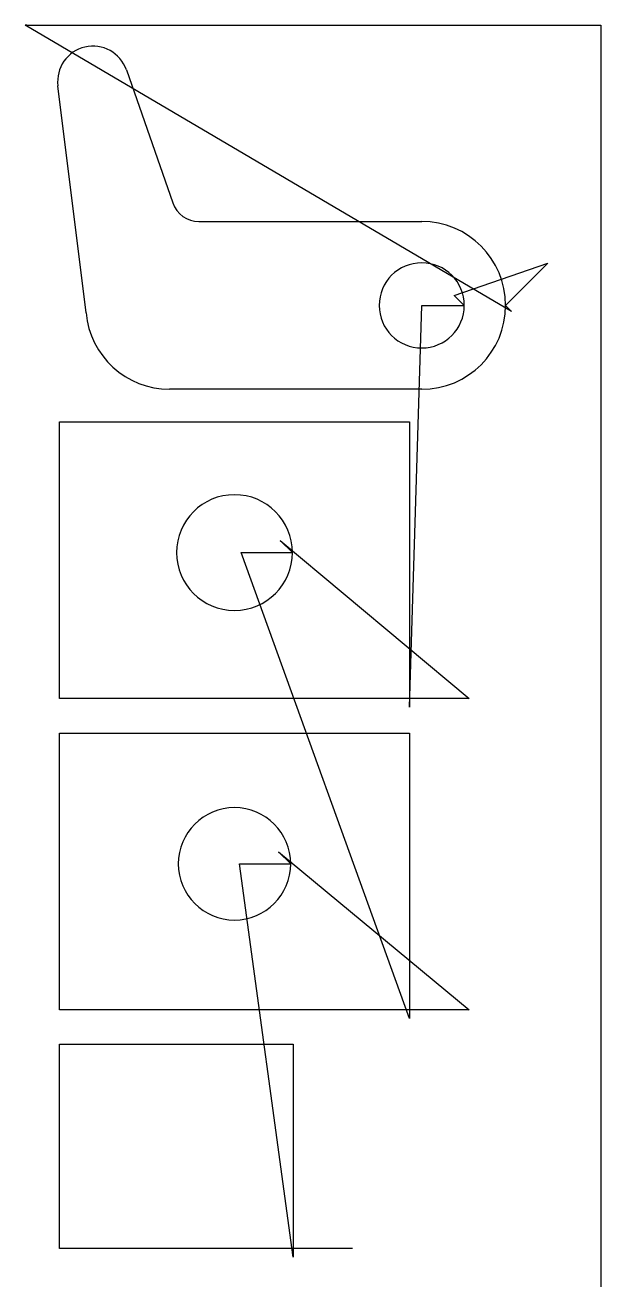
# Model space of a CAD drawing. Header units: metres. Extents: x 318 to 656, y 2 to 743.
import ezdxf

# ---------------------------------------------------------------- set-up
doc = ezdxf.new("R2010")
doc.units = ezdxf.units.M

msp = doc.modelspace()

# ---------------------------------------------------------------- linework, layer by layer
at = {"layer": 'TOOL_0'}
for p, q in [((603.871, 574.557), (318.32, 742.612)), ((318.32, 742.612), (319.32, 742.612)), ((319.32, 742.612), (318.32, 742.612)), ((318.32, 742.612), (319.32, 742.612)), ((319.32, 742.612), (656.199, 742.612)), ((656.199, 742.612), (656.199, 2.798)), ((377.678, 716.426), (404.948, 638.241)), ((353.994, 573.778), (337.493, 707.043)), ((420.291, 627.343), (551.085, 627.343)), ((570.193, 583.986), (625.084, 602.842)), ((625.084, 602.842), (600.336, 578.093)), ((543.902, 342.169), (551.086, 578.093)), ((551.086, 578.093), (576.086, 578.093)), ((576.086, 578.093), (570.193, 583.986)), ((600.335, 578.093), (603.871, 574.557)), ((551.086, 528.843), (403.086, 528.843)), ((338.402, 347.169), (338.402, 509.669)), ((338.402, 509.669), (543.902, 509.669)), ((543.902, 509.669), (543.902, 347.169)), ((475.152, 432.919), (468.081, 439.99)), ((468.081, 439.99), (578.902, 347.169)), ((543.902, 159.4), (445.152, 432.919)), ((445.152, 432.919), (475.152, 432.919)), ((543.902, 347.169), (338.402, 347.169)), ((578.902, 347.169), (543.902, 347.169)), ((543.902, 347.169), (543.902, 342.169)), ((338.402, 164.4), (338.402, 326.9)), ((338.402, 326.9), (543.902, 326.9)), ((543.902, 326.9), (543.902, 164.4)), ((474.152, 250.15), (467.081, 257.221)), ((467.081, 257.221), (578.902, 164.4)), ((475.53, 19.194), (444.152, 250.15)), ((444.152, 250.15), (474.152, 250.15)), ((543.902, 164.4), (338.402, 164.4)), ((578.902, 164.4), (543.902, 164.4)), ((543.902, 164.4), (543.902, 159.4)), ((338.53, 24.194), (338.53, 144.194)), ((338.53, 144.194), (475.53, 144.194)), ((475.53, 144.194), (475.53, 24.194)), ((475.53, 24.194), (338.53, 24.194)), ((510.53, 24.194), (475.53, 24.194)), ((475.53, 24.194), (475.53, 19.194)), ((656.199, 2.798), (656.199, 1.798))]:
    msp.add_line(p, q, dxfattribs=at)
for centre, radius, start, end in [((358.086, 709.593), 20.75, 19.226974, 187.058917), ((420.307, 643.615), 16.272, 199.284563, 269.943662), ((551.085, 578.093), 49.25, 0, 90), ((551.086, 578.093), 25, 0, 180), ((551.086, 578.093), 25, 180, 0), ((551.086, 578.093), 49.25, 270, 0), ((403.113, 578.157), 49.314, 185.094498, 269.96863), ((441.152, 432.919), 34, 0, 180), ((441.152, 432.919), 34, 180, 0), ((441.152, 250.15), 33, 0, 180), ((441.152, 250.15), 33, 180, 0)]:
    msp.add_arc(centre, radius, start, end, dxfattribs=at)

doc.saveas('drawing.dxf')
